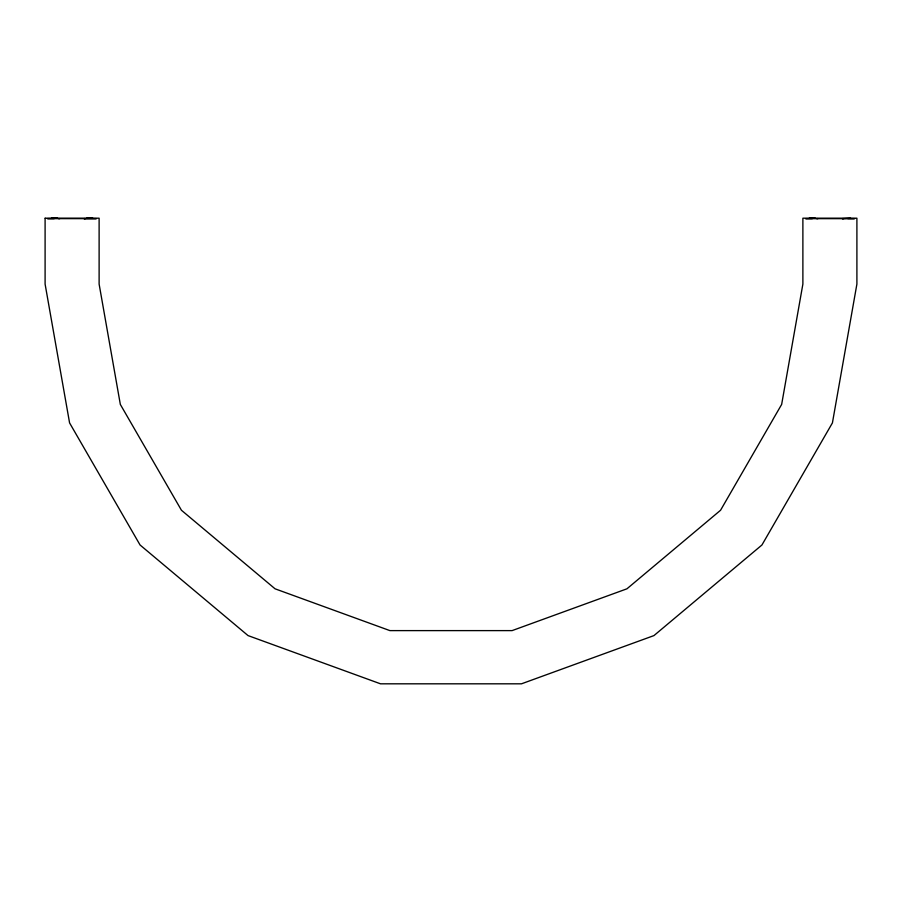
<?xml version="1.0" encoding="UTF-8"?>
<svg xmlns="http://www.w3.org/2000/svg" width="902" height="902" viewBox="0 0 902 902"><rect width="100%" height="100%" fill="white"/><g stroke="black" fill="none" stroke-linecap="round" stroke-linejoin="round"><path stroke-width="1.35" d="M45.1 218.194L45.1 284.085L69.578 422.903L140.058 544.988L248.05 635.594L380.52 683.817L521.48 683.817L653.95 635.594L761.942 544.988L832.422 422.903L856.9 284.074L856.9 218.194L802.881 218.194L802.881 284.074L781.651 404.423L720.551 510.261L626.935 588.814L512.099 630.611L389.901 630.611L275.065 588.814L181.449 510.261L120.338 404.434L99.119 284.085L99.119 218.194L45.179 218.194M51.414 218.194L57.66 218.183M85.329 218.645L84.111 218.645L96.401 218.645L47.456 218.634L54.199 218.645M850.586 218.194L842.254 218.645L843.46 218.645M816.682 218.645L817.9 218.645M847.801 218.645L854.544 218.656L805.599 218.656L812.341 218.645M809.195 218.194L815.431 218.194M86.569 218.183L92.805 218.194M58.54 218.645L59.758 218.645"/></g></svg>
